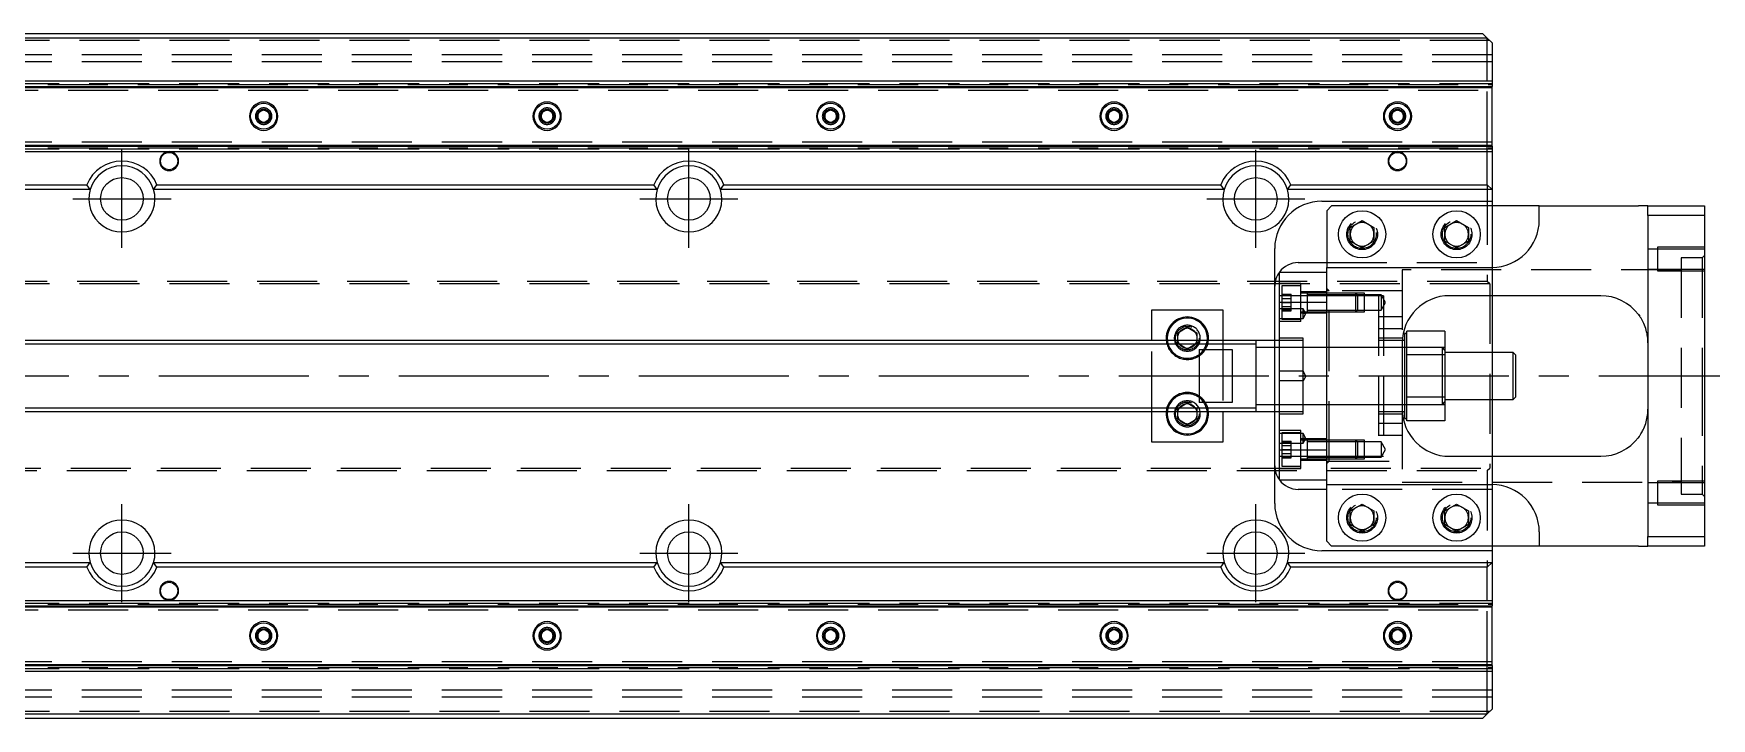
# Model space of a CAD drawing. Extents: x -18 to 1046, y -319 to 82.
# Drawn here: x 511.3 to 866.4, y -72.5 to 72.5 of the extents above; entities that cross this region are included whole.
import ezdxf

# ---------------------------------------------------------------- set-up
doc = ezdxf.new("R2010")
doc.units = 0
doc.linetypes.add('CENTER', pattern=[50.8, 31.75, -6.35, 6.35, -6.35])
doc.linetypes.add('DASHED', pattern=[19.05, 12.7, -6.35])
doc.layers.get('0').update_dxf_attribs({"linetype": 'CONTINUOUS'})
doc.layers.add('CENTER', color=1, linetype='CENTER')

msp = doc.modelspace()

# ---------------------------------------------------------------- linework, layer by layer
at = {"color": 7, "linetype": 'CONTINUOUS'}
for p, q in [((485, 72.5), (818, 72.5)), ((819, 71.5), (485, 71.5)), ((819, 71.5), (818, 72.5)), ((820, 70.5), (819, 71.5)), ((819, 62.5), (819, 71.5)), ((820, 70.5), (820, 62.5)), ((485, 62.5), (820, 62.5)), ((485, 61.32), (820, 61.32)), ((485, 61.1), (820, 61.1)), ((820, 62.5), (820, 61.32)), ((820, 61.1), (820, 61.32)), ((820, 48.9), (820, 61.1)), ((558.75, 55.72), (560, 56.44)), ((558.75, 54.28), (558.75, 55.72)), ((560, 53.56), (558.75, 54.28)), ((560, 56.44), (561.25, 55.72)), ((561.25, 54.28), (560, 53.56)), ((561.25, 55.72), (561.25, 54.28)), ((618.75, 55.72), (620, 56.44)), ((618.75, 54.28), (618.75, 55.72)), ((620, 53.56), (618.75, 54.28)), ((620, 56.44), (621.25, 55.72)), ((621.25, 54.28), (620, 53.56)), ((621.25, 55.72), (621.25, 54.28)), ((678.75, 55.72), (680, 56.44)), ((678.75, 54.28), (678.75, 55.72)), ((680, 53.56), (678.75, 54.28)), ((680, 56.44), (681.25, 55.72)), ((681.25, 54.28), (680, 53.56)), ((681.25, 55.72), (681.25, 54.28)), ((738.75, 55.72), (740, 56.44)), ((738.75, 54.28), (738.75, 55.72)), ((740, 53.56), (738.75, 54.28)), ((740, 56.44), (741.25, 55.72)), ((741.25, 54.28), (740, 53.56)), ((741.25, 55.72), (741.25, 54.28)), ((798.75, 55.72), (800, 56.44)), ((798.75, 54.28), (798.75, 55.72)), ((800, 53.56), (798.75, 54.28)), ((800, 56.44), (801.25, 55.72)), ((801.25, 54.28), (800, 53.56)), ((801.25, 55.72), (801.25, 54.28)), ((485, 48.9), (820, 48.9)), ((485, 48.68), (820, 48.68)), ((485, 47.5), (820, 47.5)), ((819, 40.5), (819, 47.5)), ((820, 48.68), (820, 48.9)), ((820, 48.68), (820, 47.5)), ((820, 47.5), (820, 39.5)), ((485, 40.5), (522.58, 40.5)), ((523.29, 39.5), (485, 39.5)), ((523.29, 39.5), (522.58, 40.5)), ((536.71, 39.5), (537.42, 40.5)), ((643.29, 39.5), (536.71, 39.5)), ((537.42, 40.5), (642.58, 40.5)), ((643.29, 39.5), (642.58, 40.5)), ((656.71, 39.5), (657.42, 40.5)), ((763.29, 39.5), (656.71, 39.5)), ((657.42, 40.5), (762.58, 40.5)), ((763.29, 39.5), (762.58, 40.5)), ((776.71, 39.5), (777.42, 40.5)), ((820, 39.5), (776.71, 39.5)), ((777.42, 40.5), (819, 40.5)), ((819, 40.5), (820, 39.5)), ((820, 39.5), (820, 37)), ((784, 37), (820, 37)), ((786, 36), (785, 35)), ((830, 36), (786, 36)), ((820, 37), (820, 36)), ((830, 36), (851, 36)), ((830, 33), (830, 36)), ((853, 36), (851, 36)), ((853, 34), (853, 36)), ((853, 36), (865, 36)), ((865, 36), (865, 34)), ((785, 35), (785, 23)), ((790, 31.44), (792.5, 32.89)), ((792.5, 32.89), (795, 31.44)), ((810, 31.44), (812.5, 32.89)), ((812.5, 32.89), (815, 31.44)), ((853, 34), (853, -34)), ((865, 34), (853, 34)), ((865, 34), (865, -34)), ((790, 28.56), (790, 31.44)), ((792.5, 27.11), (790, 28.56)), ((795, 28.56), (792.5, 27.11)), ((795, 31.44), (795, 28.56)), ((810, 28.56), (810, 31.44)), ((812.5, 27.11), (810, 28.56)), ((815, 28.56), (812.5, 27.11)), ((815, 31.44), (815, 28.56)), ((774, 7.5), (774, 27)), ((775, 15.65), (775, 22)), ((775, 22), (785, 22)), ((779, 24), (785, 24)), ((785, 15.65), (785, 23)), ((785, 23), (820, 23)), ((775, -15.65), (775, 15.65)), ((775, 15.65), (785, 15.65)), ((780.9, 17.56), (780.9, 16.97)), ((780.9, 16.97), (780.9, 15.7)), ((780.9, 15.7), (780.9, 15.42)), ((785, -15.65), (785, 15.65)), ((785, -15.65), (785, 15.65)), ((843, 17), (811, 17)), ((820, 17), (820, 5)), ((748, 14), (763, 14)), ((748, 7.5), (748, 14)), ((763, 14), (763, 7.5)), ((780.9, 14.14), (780.9, 13.56)), ((851.1, 12.87), (851, 13)), ((851.19, 12.74), (851.1, 12.87)), ((851.28, 12.61), (851.19, 12.74)), ((851.37, 12.48), (851.28, 12.61)), ((851.53, 12.21), (851.37, 12.48)), ((851.69, 11.95), (851.53, 12.21)), ((851.84, 11.68), (851.69, 11.95)), ((851.97, 11.42), (851.84, 11.68)), ((852.13, 11.08), (851.97, 11.42)), ((852.28, 10.73), (852.13, 11.08)), ((852.41, 10.39), (852.28, 10.73)), ((770, 7.5), (485, 7.5)), ((753.5, 9.15), (755.5, 10.31)), ((753.5, 7.5), (753.5, 9.15)), ((755.5, 10.31), (757.5, 9.15)), ((757.5, 9.15), (757.5, 7.5)), ((775, 7.5), (770, 7.5)), ((770, 7.5), (770, -7.5)), ((770, 7.5), (770, -7.5)), ((801.5, 7.5), (801.01, 7.5)), ((801.75, 9), (801.5, 9)), ((801.5, 9), (801.5, 0)), ((810, 9.5), (802, 9.5)), ((802, 4.47), (802, 9.5)), ((810, 9.5), (810, 4.47)), ((852.52, 10.05), (852.41, 10.39)), ((852.63, 9.7), (852.52, 10.05)), ((852.72, 9.36), (852.63, 9.7)), ((852.8, 9.01), (852.72, 9.36)), ((852.86, 8.67), (852.8, 9.01)), ((852.91, 8.34), (852.86, 8.67)), ((852.95, 8.02), (852.91, 8.34)), ((852.98, 7.69), (852.95, 8.02)), ((852.99, 7.36), (852.98, 7.69)), ((853, 7.02), (852.99, 7.36)), ((758, 5.59), (765, 5.59)), ((758, 5.59), (758, -5.59)), ((765, 5.59), (765, -5.59)), ((801, 7), (801, -7)), ((810, 4.47), (802, 4.47)), ((802, -4.47), (802, 4.47)), ((824.5, 5), (810, 5)), ((810, 4.47), (810, -4.47)), ((825, 4.5), (824.5, 5)), ((824.5, -5), (824.5, 5)), ((825, 4.5), (825, -4.5)), ((853, 7), (853, 7.02)), ((801.5, 0), (801.5, -9)), ((765, -5.59), (758, -5.59)), ((810, -4.47), (802, -4.47)), ((802, -9.5), (802, -4.47)), ((810, -4.47), (810, -9.5)), ((810, -5), (824.5, -5)), ((820, -5), (820, -17)), ((824.5, -5), (825, -4.5)), ((852.99, -7.43), (853, -7.02)), ((853, -7.02), (853, -7)), ((485, -7.5), (770, -7.5)), ((748, -14), (748, -7.5)), ((753.5, -9.15), (753.5, -7.5)), ((755.5, -10.31), (753.5, -9.15)), ((757.5, -9.15), (755.5, -10.31)), ((757.5, -7.5), (757.5, -9.15)), ((763, -7.5), (763, -14)), ((770, -7.5), (775, -7.5)), ((774, -27), (774, -7.5)), ((801.01, -7.5), (801.5, -7.5)), ((801.5, -9), (801.75, -9)), ((810, -9.5), (802, -9.5)), ((852.27, -10.75), (852.4, -10.41)), ((852.4, -10.41), (852.52, -10.07)), ((852.52, -10.07), (852.62, -9.72)), ((852.62, -9.72), (852.71, -9.37)), ((852.71, -9.37), (852.79, -9.02)), ((852.79, -9.02), (852.86, -8.67)), ((852.86, -8.67), (852.92, -8.26)), ((852.92, -8.26), (852.96, -7.84)), ((852.96, -7.84), (852.99, -7.43)), ((763, -14), (748, -14)), ((851, -13), (851.09, -12.87)), ((851.09, -12.87), (851.19, -12.74)), ((851.19, -12.74), (851.27, -12.62)), ((851.27, -12.62), (851.35, -12.5)), ((851.35, -12.5), (851.51, -12.26)), ((851.51, -12.26), (851.63, -12.04)), ((851.63, -12.04), (851.76, -11.83)), ((851.76, -11.83), (851.87, -11.62)), ((851.87, -11.62), (851.97, -11.42)), ((851.97, -11.42), (852.13, -11.09)), ((852.13, -11.09), (852.27, -10.75)), ((775, -22), (775, -15.65)), ((775, -15.65), (785, -15.65)), ((785, -23), (785, -15.65)), ((811, -17), (843, -17)), ((775, -22), (785, -22)), ((785, -24), (779, -24)), ((785, -35), (785, -23)), ((785, -23), (820, -23)), ((790, -28.56), (792.5, -27.11)), ((792.5, -27.11), (795, -28.56)), ((810, -28.56), (812.5, -27.11)), ((812.5, -27.11), (815, -28.56)), ((790, -31.44), (790, -28.56)), ((792.5, -32.89), (790, -31.44)), ((795, -31.44), (792.5, -32.89)), ((795, -28.56), (795, -31.44)), ((810, -31.44), (810, -28.56)), ((812.5, -32.89), (810, -31.44)), ((815, -31.44), (812.5, -32.89)), ((815, -28.56), (815, -31.44)), ((785, -35), (786, -36)), ((830, -33), (830, -36)), ((853, -36), (853, -34)), ((853, -34), (865, -34)), ((865, -34), (865, -36)), ((820, -37), (784, -37)), ((830, -36), (786, -36)), ((820, -36), (820, -37)), ((820, -37), (820, -39.5)), ((851, -36), (830, -36)), ((851, -36), (853, -36)), ((865, -36), (853, -36)), ((485, -39.5), (523.29, -39.5)), ((522.58, -40.5), (485, -40.5)), ((522.58, -40.5), (523.29, -39.5)), ((536.71, -39.5), (643.29, -39.5)), ((537.42, -40.5), (536.71, -39.5)), ((642.58, -40.5), (537.42, -40.5)), ((642.58, -40.5), (643.29, -39.5)), ((656.71, -39.5), (763.29, -39.5)), ((657.42, -40.5), (656.71, -39.5)), ((762.58, -40.5), (657.42, -40.5)), ((762.58, -40.5), (763.29, -39.5)), ((776.71, -39.5), (820, -39.5)), ((777.42, -40.5), (776.71, -39.5)), ((819, -40.5), (777.42, -40.5)), ((820, -39.5), (819, -40.5)), ((819, -47.5), (819, -40.5)), ((820, -39.5), (820, -47.5)), ((485, -47.5), (820, -47.5)), ((485, -48.68), (820, -48.68)), ((485, -48.9), (820, -48.9)), ((820, -47.5), (820, -48.68)), ((820, -48.9), (820, -48.68)), ((820, -61.1), (820, -48.9)), ((558.75, -54.28), (560, -53.56)), ((558.75, -55.72), (558.75, -54.28)), ((560, -56.44), (558.75, -55.72)), ((560, -53.56), (561.25, -54.28)), ((561.25, -55.72), (560, -56.44)), ((561.25, -54.28), (561.25, -55.72)), ((618.75, -54.28), (620, -53.56)), ((618.75, -55.72), (618.75, -54.28)), ((620, -56.44), (618.75, -55.72)), ((620, -53.56), (621.25, -54.28)), ((621.25, -55.72), (620, -56.44)), ((621.25, -54.28), (621.25, -55.72)), ((678.75, -54.28), (680, -53.56)), ((678.75, -55.72), (678.75, -54.28)), ((680, -56.44), (678.75, -55.72)), ((680, -53.56), (681.25, -54.28)), ((681.25, -55.72), (680, -56.44)), ((681.25, -54.28), (681.25, -55.72)), ((738.75, -54.28), (740, -53.56)), ((738.75, -55.72), (738.75, -54.28)), ((740, -56.44), (738.75, -55.72)), ((740, -53.56), (741.25, -54.28)), ((741.25, -55.72), (740, -56.44)), ((741.25, -54.28), (741.25, -55.72)), ((798.75, -54.28), (800, -53.56)), ((798.75, -55.72), (798.75, -54.28)), ((800, -56.44), (798.75, -55.72)), ((800, -53.56), (801.25, -54.28)), ((801.25, -55.72), (800, -56.44)), ((801.25, -54.28), (801.25, -55.72)), ((485, -61.1), (820, -61.1)), ((485, -61.32), (820, -61.32)), ((485, -62.5), (820, -62.5)), ((819, -71.5), (819, -62.5)), ((820, -61.32), (820, -61.1)), ((820, -61.32), (820, -62.5)), ((820, -62.5), (820, -70.5)), ((819, -71.5), (820, -70.5)), ((485, -71.5), (819, -71.5)), ((818, -72.5), (485, -72.5)), ((818, -72.5), (819, -71.5))]:
    msp.add_line(p, q, dxfattribs=at)
at = {"color": 3, "linetype": 'DASHED'}
for p, q in [((820, 68), (0, 68)), ((819.5, 71), (472.5, 71)), ((820, 66.5), (0, 66.5)), ((0, 61.7), (820, 61.7)), ((480.5, 61.26), (820, 61.26)), ((480.5, 60.5), (820, 60.5)), ((485, 61.91), (820, 61.91)), ((819, 47.5), (819, 62.5)), ((558.5, 55), (558.52, 55.22)), ((618.5, 55), (618.52, 55.22)), ((678.5, 55), (678.52, 55.22)), ((738.5, 55), (738.52, 55.22)), ((798.5, 55), (798.52, 55.22)), ((0, 48.3), (820, 48.3)), ((820, 49.5), (480.5, 49.5)), ((480.5, 48.74), (820, 48.74)), ((485, 48.09), (820, 48.09)), ((819, 40.5), (819, 20)), ((820, 36), (820, 24)), ((795.48, 30.36), (795.5, 30)), ((809.5, 30), (809.52, 30.35)), ((855, 26.85), (853, 26.85)), ((865, 27.25), (855, 27.25)), ((855, 27.25), (855, 22.25)), ((865, 26.85), (855, 26.85)), ((864.5, 25), (860, 25)), ((860, 25), (860, -25)), ((865, 25.5), (864.5, 25)), ((864.5, 25), (864.5, 0)), ((785, 24), (820, 24)), ((785, 15.65), (785, 22)), ((801, 22.5), (801, 7)), ((860, 22.5), (801, 22.5)), ((820, 24), (820, 23)), ((820, 23), (820, 17)), ((853, 22.65), (855, 22.65)), ((855, 22.65), (865, 22.65)), ((855, 22.25), (865, 22.25)), ((819, 20), (61.14, 20)), ((819.5, 19.5), (61.97, 19.5)), ((779.5, 19.56), (775, 19.56)), ((779.5, 19.06), (775.5, 19.06)), ((775.5, 19.06), (775.5, 15.56)), ((779.5, 11.56), (779.5, 19.56)), ((785, 17.81), (779.5, 17.81)), ((785.5, 18), (785, 18.5)), ((785.5, 18), (785, 18)), ((801, 18), (785.5, 18)), ((785.5, -18), (785.5, 18)), ((819.5, 19.5), (819, 20)), ((819.5, 19.5), (819.5, -19.5)), ((775.5, 17), (775, 17)), ((775.5, 17.29), (777.5, 17.29)), ((775.5, 17.06), (777.5, 17.06)), ((779.5, 17), (775.5, 17)), ((775.5, 16.42), (777.5, 16.42)), ((775.5, 15.56), (775.5, 12.06)), ((775.5, 15.56), (777.5, 15.56)), ((775.5, 14.69), (777.5, 14.69)), ((777.5, 16.42), (777.5, 17.29)), ((777.5, 14.69), (777.5, 16.42)), ((777.5, 13.82), (777.5, 14.69)), ((780.9, 17.56), (779.5, 17.56)), ((780.9, 17), (779.5, 17)), ((780.9, 17.56), (780.89, 17.56)), ((780.9, 17.56), (780.9, 13.56)), ((780.9, 17.56), (780.9, 17.56)), ((785, 17.56), (780.9, 17.56)), ((780.9, 17.56), (780.9, 13.56)), ((785, 17.21), (780.9, 17.21)), ((785, 17), (780.9, 17)), ((780.9, 15.42), (780.9, 14.14)), ((791.15, 17.56), (785, 17.56)), ((791.15, 17.56), (785, 17.56)), ((791.5, 17.21), (785, 17.21)), ((791.5, 17), (785, 17)), ((791.5, 17.21), (791.15, 17.56)), ((793, 17.56), (791.15, 17.56)), ((791.15, 15.56), (791.15, 17.56)), ((791.15, 13.56), (791.15, 15.56)), ((793, 17.21), (791.5, 17.21)), ((791.5, 17.21), (791.5, 15.56)), ((793, 17), (791.5, 17)), ((791.5, 15.56), (791.5, 13.91)), ((793, 13.56), (793, 17.56)), ((796.5, 17.21), (793, 17.21)), ((796, 17), (793, 17)), ((797, 17), (796, 17)), ((796, 17), (796, 0)), ((797.45, 15.56), (796.5, 17.21)), ((796.5, 17.21), (796.5, 15.56)), ((796.5, 13.91), (797.45, 15.56)), ((796.5, 15.56), (796.5, 13.91)), ((797, 17), (797, 0)), ((780, 14.2), (775, 14.2)), ((775, 12.2), (780, 12.2)), ((779.5, 11.56), (775, 11.56)), ((775.5, 14.06), (777.5, 14.06)), ((775.5, 13.82), (777.5, 13.82)), ((775.5, 12.06), (779.5, 12.06)), ((779.5, 13.56), (780.9, 13.56)), ((785, 13.31), (779.5, 13.31)), ((780.6, 13.2), (780, 14.2)), ((780, 13.2), (780, 14.2)), ((780, 12.2), (780.6, 13.2)), ((780, 12.2), (780, 13.2)), ((780.6, 13.2), (780, 13.2)), ((780.89, 13.56), (780.9, 13.56)), ((780.9, 13.91), (785, 13.91)), ((780.9, 13.56), (780.9, 13.56)), ((780.9, 13.56), (785, 13.56)), ((785, 13.91), (791.5, 13.91)), ((785, 13.56), (791.15, 13.56)), ((785, 13.56), (791.15, 13.56)), ((791.15, 13.56), (791.5, 13.91)), ((791.15, 13.56), (793, 13.56)), ((791.5, 13.91), (793, 13.91)), ((793, 13.91), (796.5, 13.91)), ((797, 12.5), (796, 12.5)), ((801, 12.5), (797, 12.5)), ((851, 13), (851.26, 12.64)), ((748, -7.5), (748, 7.5)), ((753, 8), (753.01, 8.25)), ((753.5, 6.85), (753.5, 7.5)), ((757.5, 7.5), (757.5, 6.85)), ((763, 7.5), (763, -7.5)), ((774, 6), (774, 7.5)), ((780, 8), (775, 8)), ((780, 7.5), (775, 7.5)), ((780, 1), (780, 8)), ((801, 10), (796, 10)), ((801, 8), (796, 8)), ((801, 7.5), (796, 7.5)), ((801.01, 7.5), (801, 7.5)), ((755.5, 5.69), (753.5, 6.85)), ((757.5, 6.85), (755.5, 5.69)), ((775, 6), (770, 6)), ((774, -6), (774, 6)), ((780, 6), (775, 6)), ((785, 6), (780, 6)), ((796, 6), (785, 6)), ((801, 6), (796, 6)), ((801.5, 6), (801, 6)), ((802, 6), (801.5, 6)), ((809.5, 6), (802, 6)), ((810, 6), (809.5, 6)), ((810, 5.5), (809.5, 6)), ((809.5, -6), (809.5, 6)), ((820, 5), (820, -5)), ((780, 1), (775, 1)), ((780.6, 0), (780, 1)), ((780, -1), (780, 1)), ((780.6, 0), (780, -1)), ((796, 0), (796, -17)), ((797, 0), (797, -17)), ((864.5, 0), (864.5, -25)), ((780, -1), (775, -1)), ((780, -8), (780, -1)), ((753.5, -6.85), (755.5, -5.69)), ((753.5, -7.5), (753.5, -6.85)), ((755.5, -5.69), (757.5, -6.85)), ((757.5, -6.85), (757.5, -7.5)), ((770, -6), (775, -6)), ((774, -7.5), (774, -6)), ((775, -6), (780, -6)), ((780, -6), (785, -6)), ((785, -6), (796, -6)), ((796, -6), (801, -6)), ((801, -6), (801.5, -6)), ((801, -7), (801, -22.5)), ((801.5, -6), (802, -6)), ((802, -6), (809.5, -6)), ((809.5, -6), (810, -5.5)), ((809.5, -6), (810, -6)), ((753, -8), (753.01, -7.75)), ((775, -7.5), (780, -7.5)), ((775, -8), (780, -8)), ((796, -7.5), (801, -7.5)), ((796, -8), (801, -8)), ((796, -10), (801, -10)), ((801, -7.5), (801.01, -7.5)), ((779.5, -11.56), (775, -11.56)), ((780, -12.2), (775, -12.2)), ((775, -14.2), (780, -14.2)), ((779.5, -12.06), (775.5, -12.06)), ((775.5, -12.06), (775.5, -19.06)), ((775.5, -13.82), (777.5, -13.82)), ((775.5, -14.06), (777.5, -14.06)), ((777.5, -14.06), (777.5, -13.82)), ((777.5, -15.56), (777.5, -14.06)), ((779.5, -15.56), (779.5, -11.56)), ((785, -13.31), (779.5, -13.31)), ((780.9, -13.56), (779.5, -13.56)), ((780.6, -13.2), (780, -12.2)), ((780, -13.2), (780, -12.2)), ((780, -14.2), (780.6, -13.2)), ((780, -14.2), (780, -13.2)), ((780.6, -13.2), (780, -13.2)), ((780.9, -13.56), (780.89, -13.56)), ((780.9, -13.56), (780.9, -17.56)), ((780.9, -13.56), (780.9, -17.56)), ((780.9, -13.56), (780.9, -17.56)), ((780.9, -13.56), (780.9, -13.56)), ((785, -13.56), (780.9, -13.56)), ((785, -13.91), (780.9, -13.91)), ((791.15, -13.56), (785, -13.56)), ((791.15, -13.56), (785, -13.56)), ((791.5, -13.91), (785, -13.91)), ((791.5, -13.91), (791.15, -13.56)), ((793, -13.56), (791.15, -13.56)), ((791.15, -17.56), (791.15, -13.56)), ((793, -13.91), (791.5, -13.91)), ((791.5, -13.91), (791.5, -17.21)), ((793, -17.56), (793, -13.56)), ((796.5, -13.91), (793, -13.91)), ((796, -12.5), (797, -12.5)), ((797.45, -15.56), (796.5, -13.91)), ((796.5, -13.91), (796.5, -17.21)), ((797, -12.5), (801, -12.5)), ((851.14, -12.81), (850.87, -13.17)), ((775, -17), (775.5, -17)), ((775.5, -14.69), (777.5, -14.69)), ((775.5, -15.56), (777.5, -15.56)), ((775.5, -16.42), (777.5, -16.42)), ((775.5, -17), (779.5, -17)), ((775.5, -17.06), (777.5, -17.06)), ((775.5, -17.29), (777.5, -17.29)), ((777.5, -17.06), (777.5, -15.56)), ((777.5, -17.29), (777.5, -17.06)), ((779.5, -19.56), (779.5, -15.56)), ((779.5, -17), (780.9, -17)), ((779.5, -17.56), (780.9, -17.56)), ((780.89, -17.56), (780.9, -17.56)), ((780.9, -17), (785, -17)), ((780.9, -17.21), (785, -17.21)), ((780.9, -17.56), (780.9, -17.56)), ((780.9, -17.56), (785, -17.56)), ((785, -22), (785, -15.65)), ((785, -17), (791.5, -17)), ((785, -17.21), (791.5, -17.21)), ((785, -17.56), (791.15, -17.56)), ((785, -17.56), (791.15, -17.56)), ((791.15, -17.56), (791.5, -17.21)), ((791.15, -17.56), (793, -17.56)), ((791.5, -17), (793, -17)), ((791.5, -17.21), (793, -17.21)), ((793, -17), (796, -17)), ((793, -17.21), (796.5, -17.21)), ((796, -17), (797, -17)), ((796.5, -17.21), (797.45, -15.56)), ((820, -17), (820, -23)), ((61.14, -20), (819, -20)), ((61.97, -19.5), (819.5, -19.5)), ((775, -19.56), (779.5, -19.56)), ((775.5, -19.06), (779.5, -19.06)), ((779.5, -17.81), (785, -17.81)), ((785, -18.5), (785.5, -18)), ((785, -18), (785.5, -18)), ((785.5, -18), (801, -18)), ((819, -20), (819.5, -19.5)), ((819, -20), (819, -40.5)), ((820, -24), (785, -24)), ((801, -22.5), (860, -22.5)), ((820, -23), (820, -24)), ((820, -24), (820, -36)), ((855, -22.65), (853, -22.65)), ((865, -22.25), (855, -22.25)), ((855, -22.25), (855, -27.25)), ((865, -22.65), (855, -22.65)), ((853, -26.85), (855, -26.85)), ((855, -26.85), (865, -26.85)), ((855, -27.25), (865, -27.25)), ((860, -25), (864.5, -25)), ((864.5, -25), (865, -25.5)), ((789.5, -30), (789.51, -29.71)), ((809.5, -30), (809.51, -29.71)), ((0, -48.3), (820, -48.3)), ((480.5, -48.74), (820, -48.74)), ((480.5, -49.5), (820, -49.5)), ((485, -48.09), (820, -48.09)), ((819, -62.5), (819, -47.5)), ((558.5, -55), (558.52, -54.75)), ((618.5, -55), (618.52, -54.75)), ((678.5, -55), (678.52, -54.75)), ((738.5, -55), (738.52, -54.75)), ((798.5, -55), (798.52, -54.75)), ((0, -61.7), (820, -61.7)), ((820, -60.5), (480.5, -60.5)), ((480.5, -61.26), (820, -61.26)), ((485, -61.91), (820, -61.91)), ((820, -66.5), (0, -66.5)), ((820, -68), (0, -68)), ((819.5, -71), (472.5, -71))]:
    msp.add_line(p, q, dxfattribs=at)
at = {"color": 3, "linetype": 'CONTINUOUS'}
for p, q in [((770, 6.75), (485, 6.75)), ((485, -6.75), (770, -6.75))]:
    msp.add_line(p, q, dxfattribs=at)
at = {"color": 7, "linetype": 'CONTINUOUS'}
for centre, radius in [((560, 55), 2.75), ((620, 55), 2.75), ((680, 55), 2.75), ((740, 55), 2.75), ((800, 55), 2.75), ((530, 37.5), 4.5), ((650, 37.5), 4.5), ((770, 37.5), 4.5), ((792.5, 30), 5), ((812.5, 30), 5), ((792.5, -30), 5), ((812.5, -30), 5), ((530, -37.5), 4.5), ((650, -37.5), 4.5), ((770, -37.5), 4.5), ((560, -55), 2.75), ((620, -55), 2.75), ((680, -55), 2.75), ((740, -55), 2.75), ((800, -55), 2.75)]:
    msp.add_circle(centre, radius, dxfattribs=at)
at = {"color": 3, "linetype": 'DASHED'}
for centre, radius in [((560, 55), 1.5), ((620, 55), 1.5), ((680, 55), 1.5), ((740, 55), 1.5), ((800, 55), 1.5), ((792.5, 30), 3.25), ((792.5, 30), 3), ((812.5, 30), 3.25), ((812.5, 30), 3), ((755.5, 8), 2.5), ((755.5, -8), 2.5), ((792.5, -30), 3.25), ((792.5, -30), 3), ((812.5, -30), 3.25), ((812.5, -30), 3), ((560, -55), 1.5), ((620, -55), 1.5), ((680, -55), 1.5), ((740, -55), 1.5), ((800, -55), 1.5)]:
    msp.add_circle(centre, radius, dxfattribs=at)
at = {"color": 3, "linetype": 'CONTINUOUS'}
for centre in [(540, 45.5), (800, 45.5), (540, -45.5), (800, -45.5)]:
    msp.add_circle(centre, 1.83, dxfattribs=at)
at = {"color": 7, "linetype": 'CONTINUOUS'}
for centre, radius, start, end in [((560, 55), 3, 0, 180), ((620, 55), 3, 0, 180), ((680, 55), 3, 0, 180), ((740, 55), 3, 0, 180), ((800, 55), 3, 0, 180), ((560, 55), 3, 180, 0), ((620, 55), 3, 180, 0), ((680, 55), 3, 180, 0), ((740, 55), 3, 180, 0), ((800, 55), 3, 180, 0), ((540, 45.5), 2, 180, 90), ((540, 45.5), 2, 90, 180), ((800, 45.5), 2, 180, 90), ((800, 45.5), 2, 90, 180), ((530, 37.5), 8, 22.0243, 157.9757), ((530, 37.5), 7, 16.6015, 163.3985), ((650, 37.5), 8, 22.0243, 157.9757), ((650, 37.5), 7, 16.6015, 163.3985), ((770, 37.5), 8, 22.0243, 157.9757), ((770, 37.5), 7, 16.6015, 163.3985), ((530, 37.5), 7, 163.3985, 16.6015), ((650, 37.5), 7, 163.3985, 16.6015), ((770, 37.5), 7, 163.3985, 16.6015), ((784, 27), 10, 90, 180), ((820, 33), 10, 270, 0), ((779, 19), 5, 143.1301, 180), ((779, 19), 5, 90, 143.1301), ((811, 7), 10, 90, 180), ((843, 7), 10, 36.8699, 90), ((755.5, 8), 4.5, 90, 186.3794), ((755.5, 8), 4.25, 0, 186.7563), ((755.5, 8), 4.5, 353.6206, 90), ((755.5, 8), 4.25, 353.2437, 0), ((801.75, 9.25), 0.25, 270, 0), ((811, -7), 10, 180, 270), ((755.5, -8), 4.5, 173.6206, 6.3794), ((755.5, -8), 4.25, 173.2437, 0), ((755.5, -8), 4.25, 0, 6.7563), ((801.75, -9.25), 0.25, 0, 90), ((843, -7), 10, 270, 323.1301), ((779, -19), 5, 180, 216.8699), ((779, -19), 5, 216.8699, 270), ((820, -33), 10, 0, 90), ((784, -27), 10, 180, 270), ((530, -37.5), 7, 343.3985, 196.6015), ((650, -37.5), 7, 343.3985, 196.6015), ((770, -37.5), 7, 343.3985, 196.6015), ((530, -37.5), 8, 202.0243, 337.9757), ((530, -37.5), 7, 196.6015, 343.3985), ((650, -37.5), 8, 202.0243, 337.9757), ((650, -37.5), 7, 196.6015, 343.3985), ((770, -37.5), 8, 202.0243, 337.9757), ((770, -37.5), 7, 196.6015, 343.3985), ((540, -45.5), 2, 270, 180), ((540, -45.5), 2, 180, 270), ((800, -45.5), 2, 270, 180), ((800, -45.5), 2, 180, 270), ((560, -55), 3, 0, 180), ((620, -55), 3, 0, 180), ((680, -55), 3, 0, 180), ((740, -55), 3, 0, 180), ((800, -55), 3, 0, 180), ((560, -55), 3, 180, 0), ((620, -55), 3, 180, 0), ((680, -55), 3, 180, 0), ((740, -55), 3, 180, 0), ((800, -55), 3, 180, 0)]:
    msp.add_arc(centre, radius, start, end, dxfattribs=at)
at = {"color": 3, "linetype": 'DASHED'}
for centre, radius, start, end in [((560, 55), 1.75, 0, 180), ((560, 55), 1.75, 180, 0), ((560, 55), 1.25, 120, 180), ((560, 55), 1.25, 180, 240), ((560, 55), 1.25, 60, 120), ((560, 55), 1.25, 240, 300), ((560, 55), 1.25, 0, 60), ((560, 55), 1.25, 300, 0), ((620, 55), 1.75, 0, 180), ((620, 55), 1.75, 180, 0), ((620, 55), 1.25, 120, 180), ((620, 55), 1.25, 180, 240), ((620, 55), 1.25, 240, 300), ((620, 55), 1.25, 60, 120), ((620, 55), 1.25, 0, 60), ((620, 55), 1.25, 300, 0), ((680, 55), 1.75, 0, 180), ((680, 55), 1.75, 180, 0), ((680, 55), 1.25, 120, 180), ((680, 55), 1.25, 180, 240), ((680, 55), 1.25, 60, 120), ((680, 55), 1.25, 240, 300), ((680, 55), 1.25, 0, 60), ((680, 55), 1.25, 300, 0), ((740, 55), 1.75, 0, 180), ((740, 55), 1.75, 180, 0), ((740, 55), 1.25, 120, 180), ((740, 55), 1.25, 180, 240), ((740, 55), 1.25, 60, 120), ((740, 55), 1.25, 240, 300), ((740, 55), 1.25, 0, 60), ((740, 55), 1.25, 300, 0), ((800, 55), 1.75, 0, 180), ((800, 55), 1.75, 180, 0), ((800, 55), 1.25, 120, 180), ((800, 55), 1.25, 180, 240), ((800, 55), 1.25, 240, 300), ((800, 55), 1.25, 60, 120), ((800, 55), 1.25, 0, 60), ((800, 55), 1.25, 300, 0), ((792.5, 30), 2.5, 120, 180), ((792.5, 30), 2.5, 60, 120), ((792.5, 30), 2.5, 0, 60), ((812.5, 30), 2.5, 120, 180), ((812.5, 30), 2.5, 60, 120), ((812.5, 30), 2.5, 0, 60), ((792.5, 30), 2.5, 180, 240), ((792.5, 30), 2.5, 300, 0), ((812.5, 30), 2.5, 180, 240), ((812.5, 30), 2.5, 300, 0), ((792.5, 30), 2.5, 240, 300), ((812.5, 30), 2.5, 240, 300), ((755.5, 8), 2.75, 349.5243, 190.4757), ((755.5, 8), 4.5, 186.3794, 303.749), ((755.5, 8), 4.25, 186.7563, 306.0319), ((755.5, 8), 2.75, 190.4757, 270), ((755.5, 8), 2.1, 162.2472, 180), ((755.5, 8), 2.1, 180, 193.7741), ((755.5, 8), 2.1, 193.7741, 197.7528), ((755.5, 8), 2.1, 137.7528, 162.2472), ((755.5, 8), 2.1, 197.7528, 222.2472), ((755.5, 8), 2.1, 102.2472, 137.7528), ((755.5, 8), 2.1, 77.7528, 102.2472), ((755.5, 8), 2.75, 270, 349.5243), ((755.5, 8), 2.1, 42.2472, 77.7528), ((755.5, 8), 2.1, 17.7528, 42.2472), ((755.5, 8), 2.1, 317.7528, 342.2472), ((755.5, 8), 2.1, 346.2259, 17.7528), ((755.5, 8), 2.1, 342.2472, 346.2259), ((755.5, 8), 4.5, 303.749, 353.6206), ((755.5, 8), 4.25, 306.0319, 353.2437), ((755.5, 8), 2.1, 222.2472, 257.7528), ((755.5, 8), 2.1, 257.7528, 282.2472), ((755.5, 8), 2.1, 282.2472, 317.7528), ((755.5, -8), 4.5, 90, 173.6206), ((755.5, -8), 4.5, 56.251, 90), ((755.5, -8), 4.25, 53.9681, 173.2437), ((755.5, -8), 2.75, 10.4757, 169.5243), ((755.5, -8), 2.1, 137.7528, 162.2472), ((755.5, -8), 2.1, 102.2472, 137.7528), ((755.5, -8), 2.1, 77.7528, 102.2472), ((755.5, -8), 2.1, 42.2472, 77.7528), ((755.5, -8), 2.1, 17.7528, 42.2472), ((755.5, -8), 4.5, 6.3794, 56.251), ((755.5, -8), 4.25, 6.7563, 53.9681), ((755.5, -8), 2.75, 169.5243, 270), ((755.5, -8), 2.1, 166.2259, 180), ((755.5, -8), 2.1, 180, 197.7528), ((755.5, -8), 2.1, 162.2472, 166.2259), ((755.5, -8), 2.1, 197.7528, 222.2472), ((755.5, -8), 2.1, 222.2472, 257.7528), ((755.5, -8), 2.1, 257.7528, 282.2472), ((755.5, -8), 2.75, 270, 10.4757), ((755.5, -8), 2.1, 282.2472, 317.7528), ((755.5, -8), 2.1, 317.7528, 342.2472), ((755.5, -8), 2.1, 13.7741, 17.7528), ((755.5, -8), 2.1, 342.2472, 13.7741), ((792.5, -30), 2.5, 120, 180), ((792.5, -30), 2.5, 60, 120), ((792.5, -30), 2.5, 0, 60), ((812.5, -30), 2.5, 120, 180), ((812.5, -30), 2.5, 60, 120), ((812.5, -30), 2.5, 0, 60), ((792.5, -30), 2.5, 180, 240), ((792.5, -30), 2.5, 300, 0), ((812.5, -30), 2.5, 180, 240), ((812.5, -30), 2.5, 300, 0), ((792.5, -30), 2.5, 240, 300), ((812.5, -30), 2.5, 240, 300), ((560, -55), 1.75, 0, 180), ((620, -55), 1.75, 0, 180), ((680, -55), 1.75, 0, 180), ((740, -55), 1.75, 0, 180), ((800, -55), 1.75, 0, 180), ((560, -55), 1.75, 180, 0), ((560, -55), 1.25, 120, 180), ((560, -55), 1.25, 180, 240), ((560, -55), 1.25, 60, 120), ((560, -55), 1.25, 240, 300), ((560, -55), 1.25, 0, 60), ((560, -55), 1.25, 300, 0), ((620, -55), 1.75, 180, 0), ((620, -55), 1.25, 120, 180), ((620, -55), 1.25, 180, 240), ((620, -55), 1.25, 60, 120), ((620, -55), 1.25, 240, 300), ((620, -55), 1.25, 0, 60), ((620, -55), 1.25, 300, 0), ((680, -55), 1.75, 180, 0), ((680, -55), 1.25, 120, 180), ((680, -55), 1.25, 180, 240), ((680, -55), 1.25, 60, 120), ((680, -55), 1.25, 240, 300), ((680, -55), 1.25, 0, 60), ((680, -55), 1.25, 300, 0), ((740, -55), 1.75, 180, 0), ((740, -55), 1.25, 120, 180), ((740, -55), 1.25, 180, 240), ((740, -55), 1.25, 60, 120), ((740, -55), 1.25, 240, 300), ((740, -55), 1.25, 0, 60), ((740, -55), 1.25, 300, 0), ((800, -55), 1.75, 180, 0), ((800, -55), 1.25, 120, 180), ((800, -55), 1.25, 180, 240), ((800, -55), 1.25, 60, 120), ((800, -55), 1.25, 240, 300), ((800, -55), 1.25, 0, 60), ((800, -55), 1.25, 300, 0)]:
    msp.add_arc(centre, radius, start, end, dxfattribs=at)
at = {"layer": 'CENTER', "color": 1, "linetype": 'CENTER'}
for p, q in [((530, 27.1), (530, 47.9)), ((650, 27.1), (650, 47.9)), ((770, 27.1), (770, 47.9)), ((519.6, 37.5), (540.4, 37.5)), ((639.6, 37.5), (660.4, 37.5)), ((759.6, 37.5), (780.4, 37.5)), ((874.38, 0), (-11.2, 0)), ((530, -47.9), (530, -27.1)), ((650, -47.9), (650, -27.1)), ((770, -47.9), (770, -27.1)), ((519.6, -37.5), (540.4, -37.5)), ((639.6, -37.5), (660.4, -37.5)), ((759.6, -37.5), (780.4, -37.5))]:
    msp.add_line(p, q, dxfattribs=at)

doc.saveas('drawing.dxf')
